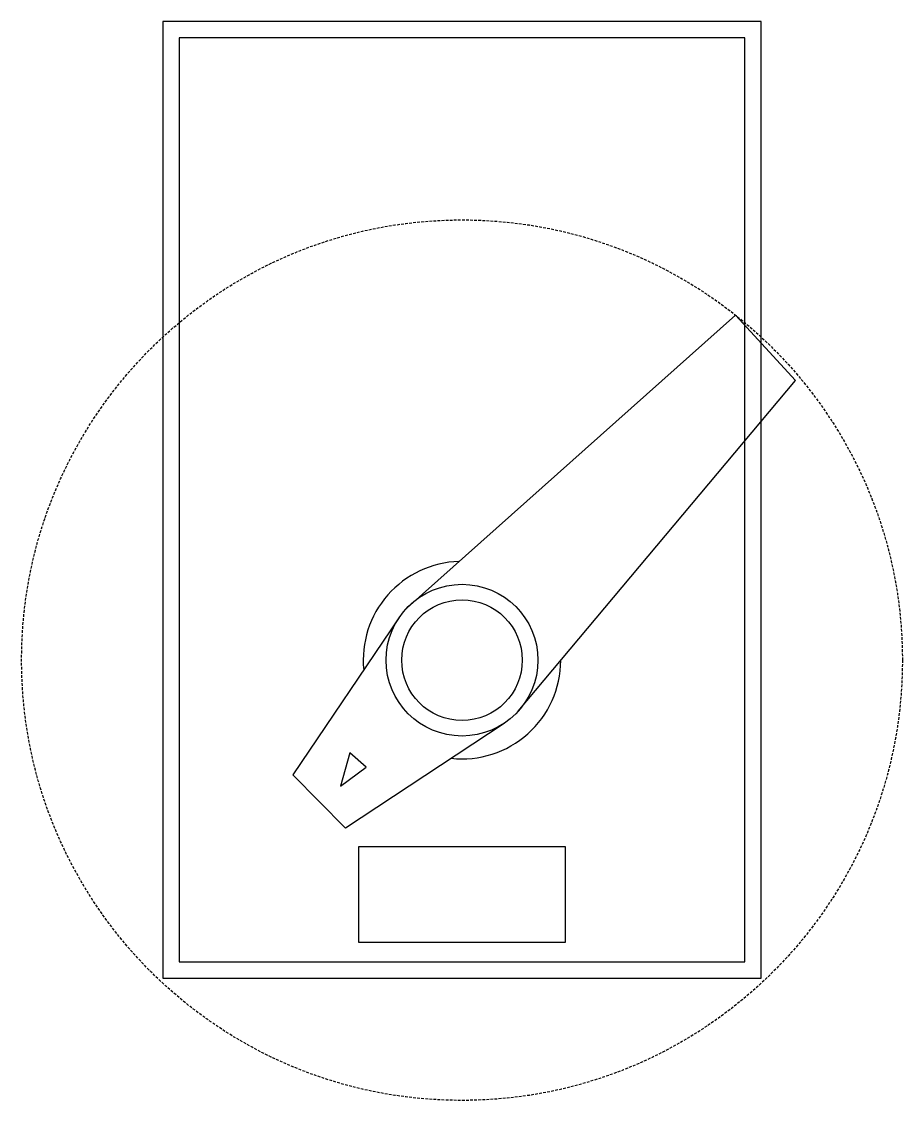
# Model space of a CAD drawing. Extents: x 0 to 162, y 0 to 198.
import ezdxf

# ---------------------------------------------------------------- set-up
doc = ezdxf.new("R2010")
doc.units = 0
doc.linetypes.add('HIDDENX2', pattern=[0.75, 0.5, -0.25])

# ---------------------------------------------------------------- blocks, each defined once
blk = doc.blocks.new('tfgh')
at = {"color": 7}
for p, q in [((8066.42, -3265.97), (8126.81, -3212.11)), ((8126.81, -3212.11), (8137.83, -3224.17)), ((8086.86, -3284.99), (8137.83, -3224.17)), ((8064.96, -3267.77), (8045.38, -3296.72)), ((8084.25, -3287.24), (8055.1, -3306.54)), ((8055.88, -3292.67), (8054.2, -3298.82)), ((8058.87, -3295.28), (8055.88, -3292.67)), ((8045.38, -3296.72), (8055.1, -3306.54)), ((8054.2, -3298.82), (8058.87, -3295.28))]:
    blk.add_line(p, q, dxfattribs=at)
for points in [[(8021.52, -3334.12), (8131.52, -3334.12), (8131.52, -3158.12), (8021.52, -3158.12)], [(8024.52, -3331.12), (8128.52, -3331.12), (8128.52, -3161.12), (8024.52, -3161.12)], [(8057.53, -3309.88), (8095.51, -3309.88), (8095.51, -3327.55), (8057.53, -3327.55)]]:
    blk.add_lwpolyline(points, close=True, dxfattribs=at)
at = {"color": 4, "linetype": 'HIDDENX2'}
blk.add_circle((8076.52, -3275.61), 81, dxfattribs=at)
at = {"color": 7}
for radius in [13.96, 11.09]:
    blk.add_circle((8076.52, -3275.61), radius, dxfattribs=at)
for start, end in [(91.7414, 185.6916), (263.7482, 359.8451)]:
    blk.add_arc((8076.52, -3275.61), 18.17, start, end, dxfattribs=at)

msp = doc.modelspace()

# ---------------------------------------------------------------- block references
msp.add_blockref('tfgh', (-7995.52, 3356.61))

doc.saveas('drawing.dxf')
